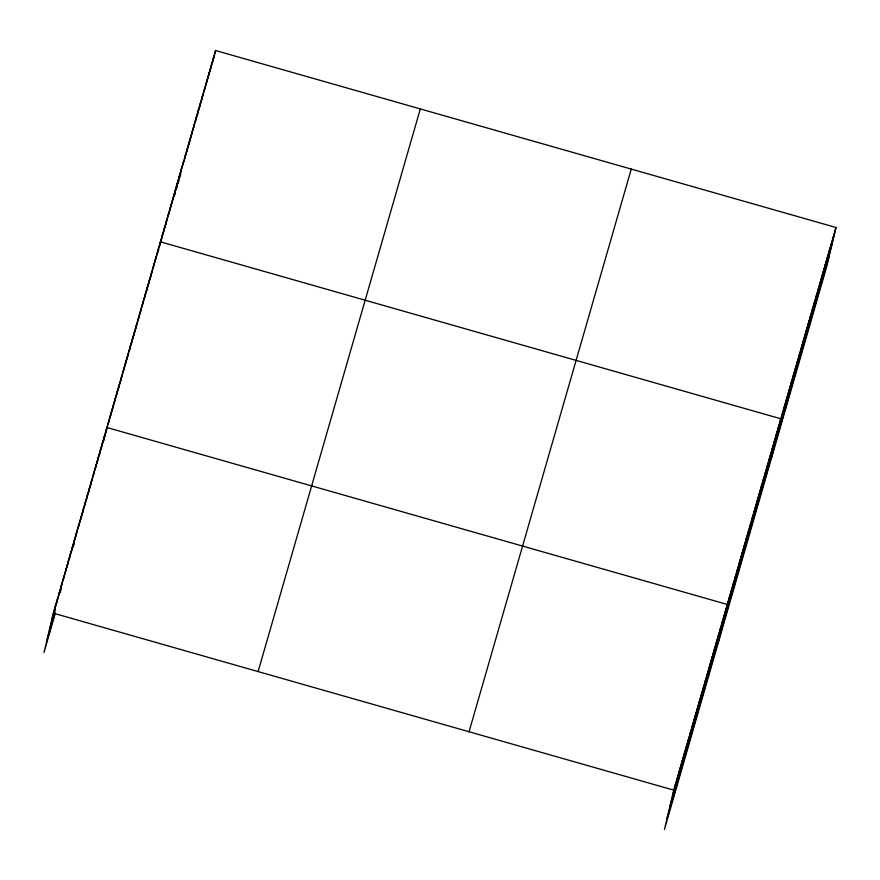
<?xml version="1.0" encoding="UTF-8"?>
<svg xmlns="http://www.w3.org/2000/svg" width="880" height="880" viewBox="0 0 880 880"><rect width="100%" height="100%" fill="white"/><g stroke="black" fill="none" stroke-linecap="round" stroke-linejoin="round"><path stroke-width="1.32" d="M836 227.491L673.783 790.152L664.422 829.488L826.628 266.816L836 227.491L215.578 50.512L53.372 613.184L44 652.509L55.418 612.898M54.175 611.347L55.517 605.748M56.32 603.911L57.651 598.323M58.729 595.375L59.796 590.898M60.599 589.061L61.93 583.473M64.075 576.048L58.817 595.254M66.22 568.612L64.889 574.211L79.068 524.051M67.023 566.775L68.354 561.187M69.168 559.35L70.499 553.762M71.313 551.925L72.644 546.337M73.447 544.5L74.778 538.912M75.592 537.075L76.923 531.476M81.202 516.626L79.871 522.214L92.719 477.653M82.016 514.789L83.347 509.201M84.161 507.364L85.492 501.776M86.295 499.939L87.626 494.34M88.44 492.503L89.771 486.915M90.585 485.078L91.916 479.49M92.983 476.531L94.05 472.065M96.195 464.64L94.864 470.228L107.712 425.667M97.009 462.803L98.34 457.204M99.143 455.367L100.474 449.779M101.288 447.942L102.619 442.354M103.433 440.517L104.764 434.929M103.796 440.517L104.247 438.658M104.687 436.799L105.127 434.951M105.567 433.092L106.898 427.504L727.32 604.472L717.948 643.808M107.976 424.545L109.043 420.068M111.188 412.643L109.846 418.231L122.694 373.67M111.991 410.806L113.322 405.218M114.136 403.381L115.467 397.793M116.27 395.956L117.601 390.368M118.415 388.531L119.746 382.932M120.56 381.095L121.891 375.507M122.969 372.559L124.025 368.082M126.17 360.657L124.839 366.245L128.766 352.627M126.984 358.82L128.315 353.232M130.449 345.796L129.118 351.395L137.687 321.684M131.263 343.959L132.594 338.371M133.408 336.534L134.739 330.946M135.542 329.109L136.873 323.521M137.951 320.562L139.018 316.096M141.163 308.66L139.832 314.259L143.297 301.235M145.442 293.81L144.111 299.398L152.68 269.687M146.256 291.973L147.587 286.385M148.39 284.548L149.721 278.96M150.535 277.123L151.866 271.524M152.944 268.576L154.011 264.099M156.145 256.674L154.814 262.262L156.959 254.837M157.223 253.715L158.29 249.249M158.213 251.119L158.653 249.271M161.216 240.053L162.547 234.465M163.339 232.694L164.67 227.106M165.462 225.335L166.793 219.747M167.849 216.865L168.916 212.388M171.039 205.029L169.708 210.617L183.766 160.886M171.831 203.258L173.162 197.67M173.943 195.91L175.274 190.311M176.066 188.551L177.397 182.952M178.189 181.192L179.52 175.604M180.312 173.833L181.643 168.245M185.889 153.527L184.558 159.115L193.039 129.679M186.67 151.756L188.001 146.168M188.793 144.397L190.124 138.809M190.916 137.038L192.247 131.45M193.303 128.568L194.37 124.091M196.493 116.732L195.162 122.32L203.643 92.895M197.285 114.972L198.616 109.373M199.397 107.613L200.739 102.025M201.52 100.254L202.851 94.666M203.907 91.773L204.974 87.307M207.097 79.948L205.766 85.536L214.247 56.1M207.889 78.177L209.22 72.589M210.012 70.818L211.343 65.23M212.135 63.459L213.466 57.871M213.807 57.959L215.578 50.512M674.597 788.315L675.928 782.727M676.742 780.89L678.073 775.302M678.876 773.465L680.207 767.866M681.021 766.029L682.352 760.441M683.166 758.604L684.497 753.016M685.3 751.179L686.631 745.591M687.445 743.754L688.776 738.166M689.59 736.329L690.921 730.73M691.724 728.893L693.055 723.305M693.869 721.468L695.2 715.88M696.014 714.043L697.345 708.455M698.148 706.618L699.479 701.03M700.293 699.193L701.624 693.594M702.438 691.757L703.769 686.169M704.572 684.332L705.903 678.744M706.717 676.907L708.048 671.319M708.862 669.482L710.193 663.894M710.996 662.057L712.327 656.458M713.141 654.621L714.472 649.033M715.275 647.196L716.617 641.608M717.42 639.771L718.751 634.183M719.565 632.346L720.896 626.758M721.699 624.921L723.041 619.322M723.844 617.485L725.175 611.897M728.123 602.635L729.454 597.047M730.268 595.21L731.599 589.622M732.413 587.785L733.744 582.197M734.547 580.349L735.878 574.761M736.692 572.924L738.023 567.336M738.837 565.499L740.168 559.911M740.971 558.074L742.302 552.486M743.116 550.649L744.447 545.061M745.261 543.213L746.592 537.625M747.395 535.788L748.726 530.2M749.54 528.363L750.871 522.775M751.685 520.938L753.016 515.35M753.819 513.513L755.15 507.925M755.964 506.077L757.295 500.489M758.109 498.652L759.44 493.064M760.243 491.227L761.574 485.639M762.388 483.802L763.719 478.214M764.533 476.377L765.864 470.789M766.667 468.941L767.998 463.353M768.812 461.516L770.143 455.928M770.946 454.091L772.288 448.503M773.091 446.666L774.422 441.078M775.236 439.241L776.567 433.653M777.37 431.805L778.712 426.217M771.474 458.128L780.846 418.792L160.435 241.824L159.104 247.412L167.585 217.976M781.638 417.021L782.969 411.433M783.761 409.662L785.092 404.074M785.884 402.314L787.215 396.715M787.996 394.955L789.338 389.356M790.119 387.596L791.45 382.008M792.242 380.237L793.573 374.649M794.365 372.878L795.696 367.29M796.488 365.519L797.819 359.931M798.611 358.16L799.942 352.572M800.734 350.801L802.065 345.213M802.846 343.442L804.177 337.854M804.969 336.083L806.3 330.495M807.092 328.735L808.423 323.136M809.215 321.376L810.546 315.777M811.338 314.017L812.669 308.429M813.461 306.658L814.792 301.07M815.573 299.299L816.904 293.711M817.696 291.94L819.027 286.352M819.819 284.581L821.15 278.993M821.942 277.222L823.273 271.634M824.065 269.863L825.396 264.275M826.188 262.504L827.519 256.916M828.3 255.145L829.631 249.557M830.423 247.797L831.754 242.198M832.546 240.438L833.877 234.85M52.041 618.772L58.465 596.486M63.107 580.393L64.526 575.443M78.089 528.407L79.519 523.457M93.082 476.421L94.501 471.46M108.064 424.424L109.494 419.474M123.057 372.438L124.487 367.488M138.039 320.441L139.469 315.491M142.329 305.591L143.748 300.641M153.032 268.455L154.462 263.505M157.311 253.605L158.741 248.644M167.937 216.755L169.356 211.849M182.787 165.242L184.195 160.336M193.391 128.458L194.81 123.552M203.995 91.663L205.414 86.757M49.39 629.904L55.099 610.104M60.093 592.768L61.16 589.061M73.293 546.964L74.371 543.257M174.471 195.998L175.538 192.324M176.242 189.871L177.309 186.197M178.013 183.744L179.069 180.059M179.784 177.606L180.84 173.932M46.651 641.377L54.857 612.909M258.104 671.583L420.321 108.911M469.051 731.753L631.257 169.081M672.452 795.74L834.669 233.079M669.801 806.883L832.018 244.211M667.073 818.356L829.279 255.684M53.372 613.184L673.783 790.152"/></g></svg>
